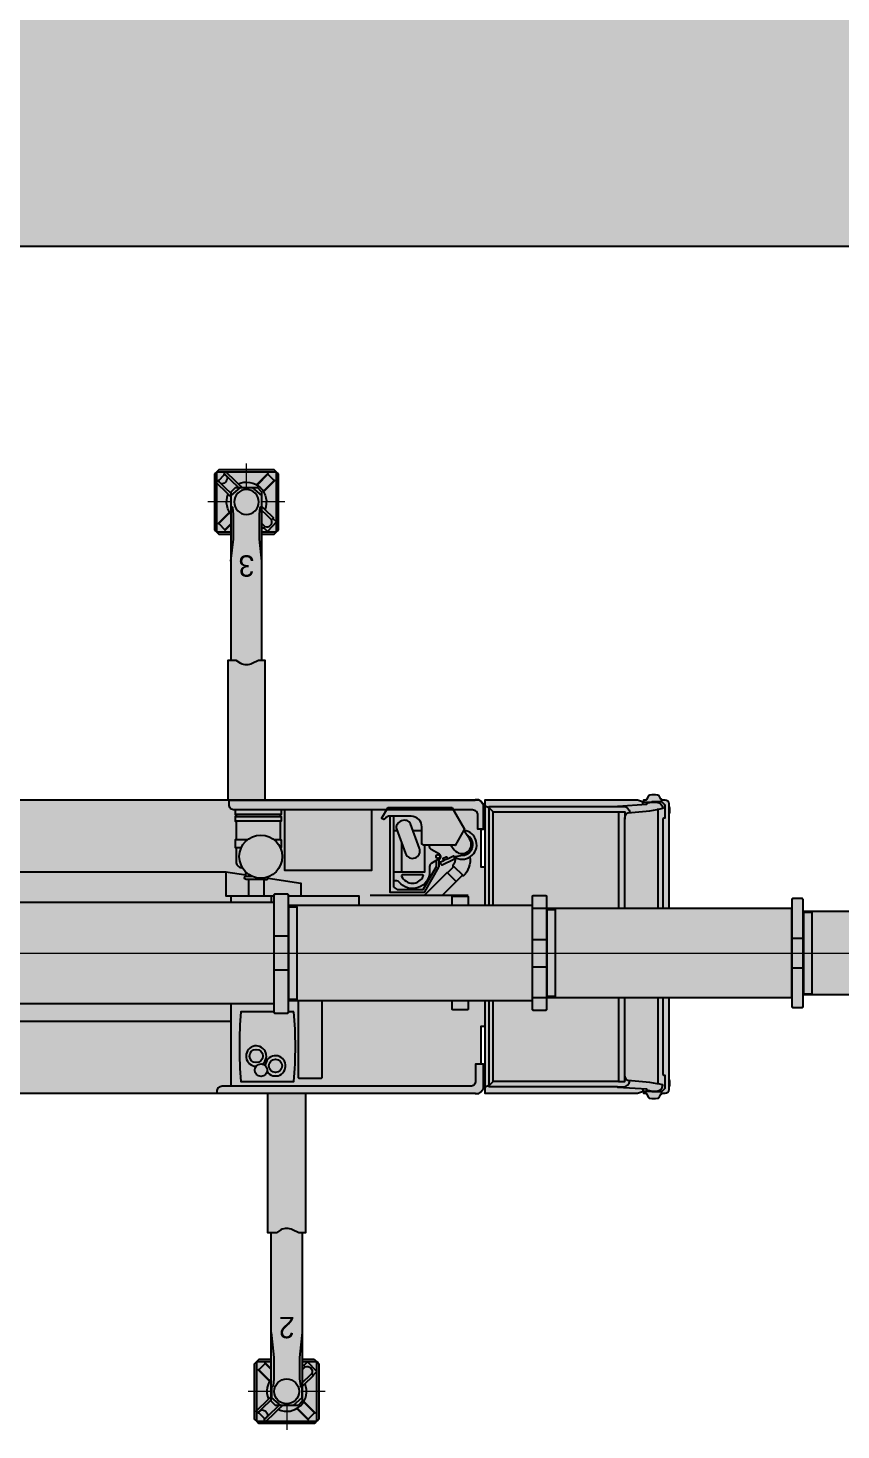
# Model space of a CAD drawing. Header units: millimetres. Extents: x -20671 to 76988, y -14746 to 75470.
# Drawn here: x 3399 to 11001, y -14746 to -1642 of the extents above; entities that cross this region are included whole.
import ezdxf

# ---------------------------------------------------------------- set-up
doc = ezdxf.new("R2010")
doc.units = ezdxf.units.MM
doc.set_wipeout_variables(frame=1)
doc.layers.add('Техника LTM 1160-5.2', color=250, linetype='Continuous')
doc.layers.add('Техника LTM 1160-5.2 Штрих', color=7, linetype='Continuous', true_color=0xffe79e)
doc.styles.get("Standard").update_dxf_attribs({"font": ''})
doc.styles.get('Standard').set_extended_font_data('Mipgost')

# ---------------------------------------------------------------- blocks, each defined once
blk = doc.blocks.new('LTM 1160-5.2--20230312.205046')
at = {"color": 0, "linetype": 'ByBlock', "lineweight": -2, "ltscale": 30, "transparency": 16777216}
blk.add_wipeout([(-127, 380), (-127, -380), (-47, -380), (-47, 380)], dxfattribs=at)
blk.add_wipeout([(-36, -503), (-36, -509), (57, -509), (57, -503), (63, -503), (63, 503), (57, 503), (57, 509), (-36, 509), (-36, 503), (-42, 503), (-42, -503)], dxfattribs=at)
at = {"layer": 'Техника LTM 1160-5.2 Штрих', "ltscale": 30, "transparency": 16777216}
h = blk.add_hatch(color=256, dxfattribs=at)
h.dxf.hatch_style = 1
h.paths.add_polyline_path([(-42, -503), (-36, -503), (-36, -509), (57, -509), (57, -503), (63, -503), (63, 503), (57, 503), (57, 509), (-36, 509), (-36, 503), (-42, 503)])
h = blk.add_hatch(color=256, dxfattribs=at)
h.dxf.hatch_style = 1
h.set_gradient(color1=(173, 173, 173), tint=1, name='CYLINDER')
h.paths.add_polyline_path([(-47, 380), (-127, 380), (-127, -380), (-47, -380)])
at = {"color": 0, "linetype": 'ByBlock', "lineweight": -2, "ltscale": 30, "transparency": 16777216}
for points in [[(-42, -503), (-36, -503), (-36, -509), (57, -509), (57, -503), (63, -503), (63, 503), (57, 503), (57, 509), (-36, 509), (-36, 503), (-42, 503)], [(-47, 380), (-127, 380), (-127, -380), (-47, -380)]]:
    blk.add_lwpolyline(points, close=True, dxfattribs=at)
for points in [[(63, 139), (-42, 139)], [(63, -139), (-42, -139)]]:
    blk.add_lwpolyline(points, dxfattribs=at)
blk = doc.blocks.new('LTM 1160-5.2--20230312.204833')
at = {"color": 0, "linetype": 'ByBlock', "lineweight": -2, "ltscale": 30, "transparency": 16777216}
blk.add_wipeout([(-147, 402), (-147, -403), (-67, -403), (-67, 402)], dxfattribs=at)
at = {"layer": 'Техника LTM 1160-5.2 Штрих', "ltscale": 30, "transparency": 16777216}
h = blk.add_hatch(color=256, dxfattribs=at)
h.dxf.hatch_style = 1
h.paths.add_polyline_path([(-63, -430), (-63, -430), (-63, 430), (-63, 430), (-63, 531), (-57, 531), (-57, 537), (62, 537), (62, 531), (68, 531), (68, 0), (68, -534), (62, -534), (62, -540), (-57, -540), (-57, -534), (-63, -534)], flags=17)
h.paths.add_polyline_path([(-63, -430), (-63, 430), (-63, 430), (-63, 531), (-57, 531), (-57, 537), (62, 537), (62, 531), (68, 531), (68, 0), (68, -534), (62, -534), (62, -540), (-57, -540), (-57, -534), (-63, -534), (-63, -430)])
h = blk.add_hatch(color=256, dxfattribs=at)
h.dxf.hatch_style = 1
h.paths.add_polyline_path([(-63, -430), (-63, -430), (-63, 430), (-63, 430), (-63, 531), (-57, 531), (-57, 537), (62, 537), (62, 531), (68, 531), (68, 0), (68, -534), (62, -534), (62, -540), (-57, -540), (-57, -534), (-63, -534)])
h = blk.add_hatch(color=256, dxfattribs=at)
h.dxf.hatch_style = 1
h.set_gradient(color1=(173, 173, 173), tint=1, name='CYLINDER')
h.paths.add_polyline_path([(-67, 402), (-147, 402), (-147, -403), (-67, -403)])
at = {"color": 0, "linetype": 'ByBlock', "lineweight": -2, "ltscale": 30, "transparency": 16777216}
for points in [[(-63, -430), (-63, -430), (-63, 430), (-63, 430), (-63, 531), (-57, 531), (-57, 537), (62, 537), (62, 531), (68, 531), (68, 0), (68, -534), (62, -534), (62, -540), (-57, -540), (-57, -534), (-63, -534), (-63, -430)], [(68, 128), (-63, 128)], [(68, -128), (-63, -128)]]:
    blk.add_lwpolyline(points, dxfattribs=at)
blk.add_lwpolyline([(-67, 402), (-147, 402), (-147, -403), (-67, -403)], close=True, dxfattribs=at)
blk = doc.blocks.new('LTM 1160-5.2--20230312.202802')
at = {"color": 0, "linetype": 'ByBlock', "lineweight": -2, "ltscale": 30, "transparency": 16777216}
blk.add_wipeout([(-135, 430), (-135, -430), (-55, -430), (-55, 430)], dxfattribs=at)
blk.add_wipeout([(80, -547), (74, -547), (74, -553), (-44, -553), (-44, -547), (-50, -547), (-50, -481), (-50, -481), (-50, 0), (-50, 481), (-50, 481), (-50, 559), (-44, 559), (-44, 565), (74, 565), (74, 559), (80, 559), (80, 0)], dxfattribs=at)
at = {"layer": 'Техника LTM 1160-5.2 Штрих', "ltscale": 30, "transparency": 16777216}
h = blk.add_hatch(color=256, dxfattribs=at)
h.dxf.hatch_style = 1
h.paths.add_polyline_path([(80, 0), (80, -547), (74, -547), (74, -553), (-44, -553), (-44, -547), (-50, -547), (-50, -481), (-50, 0), (-50, 481), (-50, 559), (-44, 559), (-44, 565), (74, 565), (74, 559), (80, 559)])
h = blk.add_hatch(color=256, dxfattribs=at)
h.dxf.hatch_style = 1
h.set_gradient(color1=(173, 173, 173), tint=1, name='CYLINDER')
h.paths.add_polyline_path([(-55, 430), (-135, 430), (-135, 0), (-55, 0)])
h = blk.add_hatch(color=256, dxfattribs=at)
h.dxf.hatch_style = 1
h.set_gradient(color1=(173, 173, 173), tint=1, name='CYLINDER')
h.paths.add_polyline_path([(-55, 0), (-135, 0), (-135, -430), (-55, -430)])
at = {"color": 0, "linetype": 'ByBlock', "lineweight": -2, "ltscale": 30, "transparency": 16777216}
for points in [[(80, 0), (80, -547), (74, -547), (74, -553), (-44, -553), (-44, -547), (-50, -547), (-50, -481), (-50, -481), (-50, 0), (-50, 481), (-50, 481), (-50, 559), (-44, 559), (-44, 565), (74, 565), (74, 559), (80, 559)], [(-55, 430), (-135, 430), (-135, -430), (-55, -430)]]:
    blk.add_lwpolyline(points, close=True, dxfattribs=at)
for points in [[(-44, 159), (80, 159)], [(-44, -159), (80, -159)]]:
    blk.add_lwpolyline(points, dxfattribs=at)
blk = doc.blocks.new('LTM 1160-5.2-20230914.120726')
at = {"color": 0, "linetype": 'ByBlock', "lineweight": -2, "ltscale": 30, "transparency": 16777216}
blk.add_wipeout([(4181, 545), (4181, 595), (3964, 595), (3964, 783), (3994, 783), (3994, 769), (4000, 769), (4000, 826), (4133, 826), (4133, 826), (4139, 827), (4143, 831), (4146, 835), (4148, 841), (4148, 841), (4148, 1329), (4133, 1344), (4039, 1348), (4040, 1359), (4039, 1360), (4036, 1360), (4036, 1360), (4041, 1470), (4043, 1470), (4044, 1472), (4045, 1476), (4051, 1476), (4056, 1499), (4053, 1522), (4047, 1523), (4047, 1528), (4045, 1529), (4011, 1531), (4010, 1529), (4010, 1525), (4003, 1525), (3999, 1502), (4001, 1478), (4008, 1478), (4008, 1472), (4009, 1471), (4011, 1471), (4006, 1362), (4006, 1361), (4003, 1361), (4002, 1360), (4001, 1350), (3996, 1350), (3996, 1349), (3996, 1322), (3996, 1322), (3993, 1319), (3990, 1314), (3989, 1310), (3989, 1305), (3989, 1282), (3957, 1282), (3957, 1306), (3960, 1306), (3960, 1306), (3962, 1306), (3964, 1307), (3965, 1309), (3965, 1311), (3965, 1311), (3965, 1357), (3965, 1357), (3965, 1358), (3965, 1360), (3963, 1361), (3962, 1361), (3562, 1361), (3562, 1361), (3561, 1361), (3559, 1360), (3558, 1359), (3558, 1357), (3558, 1357), (3558, 1313), (3558, 1313), (3559, 1310), (3560, 1308), (3562, 1306), (3565, 1306), (3565, 1007), (3222, 1007), (3222, 1052), (3142, 1052), (3142, 1312), (3142, 1312), (3143, 1313), (3144, 1313), (3144, 1314), (3144, 1315), (3144, 1315), (3144, 1349), (3144, 1349), (3142, 1358), (3137, 1366), (3129, 1371), (3120, 1373), (3086, 1373), (3084, 1370), (-7580, 1370), (-7580, 1370), (-7580, 1371), (-7580, 1372), (-7581, 1373), (-7582, 1373), (-7582, 1373), (-7616, 1373), (-7638, 1358), (-7638, 1357), (-7638, 1357), (-7641, 1354), (-7644, 1351), (-7646, 1347), (-7646, 1343), (-7646, 1343), (-7652, 1338), (-7656, 1332), (-7658, 1326), (-7658, 1318), (-7658, 1318), (-7658, 1098), (-7636, 1098), (-7636, 742), (-7671, 742), (-7671, 1370), (-9097, 1370), (-9153, 1350), (-9153, 1367), (-9153, 1367), (-9153, 1368), (-9154, 1369), (-9155, 1370), (-9156, 1370), (-9179, 1370), (-9179, 1375), (-9181, 1375), (-9201, 1409), (-9201, 1409), (-9204, 1412), (-9207, 1415), (-9211, 1416), (-9215, 1417), (-9215, 1417), (-9215, 1417), (-9233, 1418), (-9251, 1418), (-9268, 1418), (-9286, 1417), (-9286, 1417), (-9290, 1416), (-9294, 1414), (-9297, 1412), (-9300, 1409), (-9300, 1409), (-9318, 1380), (-9320, 1380), (-9320, 1380), (-9321, 1380), (-9322, 1379), (-9322, 1379), (-9322, 1378), (-9322, 1378), (-9323, 1370), (-9356, 1370), (-9356, 1370), (-9369, 1368), (-9380, 1362), (-9389, 1353), (-9394, 1341), (-9395, 1334), (-9395, 1313), (-9395, 1313), (-9399, 1295), (-9401, 1276), (-9399, 1257), (-9395, 1239), (-9395, 1239), (-9395, -1239), (-9395, -1239), (-9399, -1257), (-9401, -1276), (-9399, -1295), (-9395, -1313), (-9395, -1313), (-9395, -1334), (-9395, -1334), (-9392, -1347), (-9385, -1357), (-9375, -1365), (-9363, -1369), (-9356, -1370), (-9323, -1370), (-9322, -1378), (-9322, -1378), (-9322, -1379), (-9322, -1379), (-9321, -1380), (-9320, -1380), (-9320, -1380), (-9318, -1380), (-9300, -1409), (-9300, -1409), (-9297, -1412), (-9294, -1414), (-9290, -1416), (-9286, -1417), (-9286, -1417), (-9286, -1417), (-9268, -1418), (-9251, -1418), (-9233, -1418), (-9215, -1417), (-9215, -1417), (-9211, -1416), (-9207, -1415), (-9204, -1412), (-9201, -1409), (-9201, -1409), (-9181, -1375), (-9179, -1375), (-9179, -1370), (-9156, -1370), (-9156, -1370), (-9155, -1370), (-9154, -1369), (-9153, -1368), (-9153, -1367), (-9153, -1367), (-9153, -1350), (-9097, -1370), (-7671, -1370), (-7671, -742), (-7636, -742), (-7636, -1098), (-7658, -1098), (-7658, -1318), (-7658, -1318), (-7658, -1326), (-7656, -1332), (-7652, -1338), (-7646, -1343), (-7646, -1343), (-7646, -1343), (-7646, -1347), (-7644, -1351), (-7641, -1354), (-7638, -1357), (-7638, -1357), (-7638, -1358), (-7616, -1373), (-7582, -1373), (-7582, -1373), (-7581, -1373), (-7580, -1372), (-7580, -1371), (-7580, -1370), (-7580, -1370), (3084, -1370), (3086, -1373), (3120, -1373), (3120, -1373), (3129, -1371), (3137, -1366), (3142, -1358), (3144, -1349), (3144, -1315), (3144, -1315), (3144, -1314), (3144, -1313), (3143, -1313), (3142, -1312), (3142, -1312), (3142, -1282), (3169, -1282), (3169, -1306), (3166, -1306), (3166, -1306), (3164, -1306), (3162, -1307), (3161, -1309), (3161, -1311), (3161, -1311), (3161, -1357), (3161, -1357), (3161, -1358), (3161, -1360), (3163, -1361), (3164, -1361), (3564, -1361), (3564, -1361), (3565, -1361), (3567, -1360), (3568, -1359), (3568, -1357), (3568, -1357), (3568, -1313), (3568, -1313), (3567, -1310), (3566, -1308), (3564, -1306), (3561, -1306), (3561, -1007), (3903, -1007), (3903, -1052), (3974, -1052), (3974, -1095), (3974, -1095), (3979, -1095), (3984, -1097), (3987, -1102), (3989, -1107), (3989, -1107), (3989, -1305), (3989, -1305), (3989, -1310), (3990, -1314), (3993, -1319), (3996, -1322), (3996, -1349), (3996, -1350), (4001, -1350), (4002, -1360), (4003, -1361), (4006, -1361), (4006, -1362), (4011, -1471), (4009, -1471), (4008, -1472), (4008, -1478), (4001, -1478), (3999, -1502), (4003, -1525), (4010, -1525), (4010, -1529), (4011, -1531), (4045, -1529), (4047, -1528), (4047, -1523), (4053, -1522), (4056, -1499), (4051, -1476), (4045, -1476), (4044, -1472), (4043, -1470), (4041, -1470), (4036, -1360), (4036, -1360), (4039, -1360), (4040, -1359), (4039, -1348), (4133, -1344), (4148, -1329), (4148, -841), (4148, -841), (4146, -835), (4143, -831), (4139, -827), (4133, -826), (4133, -826), (4000, -826), (4000, -769), (3994, -769), (3994, -783), (3964, -783), (3964, -595), (4181, -595), (4181, -545), (3964, -545), (3964, 545)], dxfattribs=at)
at = {"layer": 'Техника LTM 1160-5.2 Штрих', "ltscale": 30, "true_color": 0xadadad, "transparency": 16777216}
h = blk.add_hatch(color=253, dxfattribs=at)
h.dxf.hatch_style = 1
edge = h.paths.add_edge_path()
edge.add_line((3964, 545), (4181, 545))
edge.add_line((4181, 545), (4182, 595))
edge.add_line((4182, 595), (3964, 595))
edge.add_line((3964, 595), (3964, 783))
edge.add_line((3964, 783), (3994, 783))
edge.add_line((3994, 783), (3994, 769))
edge.add_line((3994, 769), (4000, 769))
edge.add_line((4000, 769), (4000, 826))
edge.add_line((4000, 826), (4133, 826))
edge.add_arc((4132, 841), 15, 272.529, 359.971)
edge.add_line((4148, 841), (4148, 1329))
edge.add_line((4148, 1329), (4133, 1344))
edge.add_line((4133, 1344), (4039, 1348))
edge.add_line((4039, 1348), (4040, 1359))
edge.add_line((4040, 1359), (4039, 1360))
edge.add_line((4039, 1360), (4036, 1360))
edge.add_line((4036, 1360), (4036, 1360))
edge.add_line((4036, 1360), (4041, 1470))
edge.add_line((4041, 1470), (4043, 1470))
edge.add_line((4043, 1470), (4044, 1472))
edge.add_line((4044, 1472), (4045, 1476))
edge.add_line((4045, 1476), (4051, 1476))
edge.add_line((4051, 1476), (4056, 1499))
edge.add_line((4056, 1499), (4053, 1522))
edge.add_line((4053, 1522), (4047, 1523))
edge.add_line((4047, 1523), (4047, 1528))
edge.add_line((4047, 1528), (4045, 1529))
edge.add_line((4045, 1529), (4011, 1531))
edge.add_line((4011, 1531), (4010, 1529))
edge.add_line((4010, 1529), (4010, 1525))
edge.add_line((4010, 1525), (4003, 1525))
edge.add_line((4003, 1525), (3999, 1502))
edge.add_line((3999, 1502), (4001, 1478))
edge.add_line((4001, 1478), (4008, 1478))
edge.add_line((4008, 1478), (4008, 1472))
edge.add_line((4008, 1472), (4009, 1471))
edge.add_line((4009, 1471), (4011, 1471))
edge.add_line((4011, 1471), (4006, 1362))
edge.add_line((4006, 1362), (4006, 1361))
edge.add_line((4006, 1361), (4003, 1361))
edge.add_line((4003, 1361), (4002, 1360))
edge.add_line((4002, 1360), (4001, 1350))
edge.add_line((4001, 1350), (3996, 1350))
edge.add_line((3996, 1350), (3996, 1349))
edge.add_line((3996, 1349), (3996, 1322))
edge.add_arc((4013, 1305), 24.3, 135.3522, 180.3471)
edge.add_line((3989, 1305), (3989, 1282))
edge.add_line((3989, 1282), (3957, 1282))
edge.add_line((3957, 1282), (3957, 1306))
edge.add_line((3957, 1306), (3960, 1306))
edge.add_arc((3960, 1311), 5.11, 268.9529, 358.3259)
edge.add_line((3965, 1311), (3965, 1357))
edge.add_arc((3962, 1357), 3.67, 353.0907, 448.191)
edge.add_line((3962, 1361), (3562, 1361))
edge.add_arc((3562, 1357), 4.02, 88.5055, 174.0639)
edge.add_line((3558, 1357), (3558, 1313))
edge.add_arc((3565, 1313), 6.84, 180.1886, 273.0015)
edge.add_line((3565, 1306), (3565, 1007))
edge.add_line((3565, 1007), (3222, 1007))
edge.add_line((3222, 1007), (3222, 1052))
edge.add_line((3222, 1052), (3142, 1052))
edge.add_line((3142, 1052), (3142, 1312))
edge.add_arc((3142, 1315), 2.45, 280.5251, 361.7016)
edge.add_line((3144, 1315), (3144, 1349))
edge.add_arc((3120, 1349), 24, 0, 90)
edge.add_line((3120, 1373), (3086, 1373))
edge.add_line((3086, 1373), (3084, 1370))
edge.add_line((3084, 1370), (-7580, 1370))
edge.add_arc((-7582, 1370), 2.83, 356.8644, 446.1223)
edge.add_line((-7582, 1373), (-7616, 1373))
edge.add_line((-7616, 1373), (-7638, 1358))
edge.add_line((-7638, 1358), (-7638, 1357))
edge.add_arc((-7628, 1341), 18.9, 123.6445, 176.108)
edge.add_arc((-7635, 1322), 23.9, 119.7543, 188.5123)
edge.add_line((-7658, 1318), (-7658, 1098))
edge.add_line((-7658, 1098), (-7636, 1098))
edge.add_line((-7636, 1098), (-7636, 742))
edge.add_line((-7636, 742), (-7671, 742))
edge.add_line((-7671, 742), (-7671, 1370))
edge.add_line((-7671, 1370), (-9097, 1370))
edge.add_line((-9097, 1370), (-9153, 1350))
edge.add_line((-9153, 1350), (-9153, 1367))
edge.add_arc((-9156, 1367), 3.08, 0.6115, 99.9798)
edge.add_line((-9156, 1370), (-9179, 1370))
edge.add_line((-9179, 1370), (-9179, 1375))
edge.add_line((-9179, 1375), (-9181, 1375))
edge.add_line((-9181, 1375), (-9201, 1409))
edge.add_arc((-9216, 1399), 17.7, 32.2946, 85.8208)
edge.add_arc((-9251, 942), 476, 85.6763, 94.3237)
edge.add_arc((-9285, 1399), 18.6, 95.6213, 146.3199)
edge.add_line((-9300, 1409), (-9318, 1380))
edge.add_line((-9318, 1380), (-9320, 1380))
edge.add_arc((-9320, 1378), 1.82, 90.7352, 177.2648)
edge.add_line((-9322, 1378), (-9323, 1370))
edge.add_line((-9323, 1370), (-9356, 1370))
edge.add_arc((-9356, 1331), 39, 90.1169, 174.9874)
edge.add_line((-9395, 1334), (-9395, 1313))
edge.add_arc((-9276, 1276), 125, 162.7806, 197.2194)
edge.add_line((-9395, 1239), (-9395, -1239))
edge.add_arc((-9276, -1276), 125, 162.7806, 197.2194)
edge.add_line((-9395, -1313), (-9395, -1334))
edge.add_arc((-9356, -1331), 39, 185.0126, 269.8831)
edge.add_line((-9356, -1370), (-9323, -1370))
edge.add_line((-9323, -1370), (-9322, -1378))
edge.add_arc((-9320, -1378), 1.82, 182.7352, 269.2648)
edge.add_line((-9320, -1380), (-9318, -1380))
edge.add_line((-9318, -1380), (-9300, -1409))
edge.add_arc((-9285, -1399), 18.6, 213.6801, 264.3787)
edge.add_arc((-9251, -942), 476, 265.6763, 274.3237)
edge.add_arc((-9216, -1399), 17.7, 274.1792, 327.7054)
edge.add_line((-9201, -1409), (-9181, -1375))
edge.add_line((-9181, -1375), (-9179, -1375))
edge.add_line((-9179, -1375), (-9179, -1370))
edge.add_line((-9179, -1370), (-9156, -1370))
edge.add_arc((-9156, -1367), 3.08, 260.0202, 359.3885)
edge.add_line((-9153, -1367), (-9153, -1350))
edge.add_line((-9153, -1350), (-9097, -1370))
edge.add_line((-9097, -1370), (-7671, -1370))
edge.add_line((-7671, -1370), (-7671, -742))
edge.add_line((-7671, -742), (-7636, -742))
edge.add_line((-7636, -742), (-7636, -1098))
edge.add_line((-7636, -1098), (-7658, -1098))
edge.add_line((-7658, -1098), (-7658, -1318))
edge.add_arc((-7635, -1322), 23.9, 171.4877, 240.2457)
edge.add_arc((-7628, -1341), 18.9, 183.892, 236.3555)
edge.add_line((-7638, -1357), (-7638, -1358))
edge.add_line((-7638, -1358), (-7616, -1373))
edge.add_line((-7616, -1373), (-7582, -1373))
edge.add_arc((-7582, -1370), 2.83, 273.8777, 363.1356)
edge.add_line((-7580, -1370), (3084, -1370))
edge.add_line((3084, -1370), (3086, -1373))
edge.add_line((3086, -1373), (3120, -1373))
edge.add_arc((3120, -1349), 24, 270, 360)
edge.add_line((3144, -1349), (3144, -1315))
edge.add_arc((3142, -1315), 2.45, 358.2984, 439.4749)
edge.add_line((3142, -1312), (3142, -1282))
edge.add_line((3142, -1282), (3169, -1282))
edge.add_line((3169, -1282), (3169, -1306))
edge.add_line((3169, -1306), (3166, -1306))
edge.add_arc((3166, -1311), 5.11, 88.9529, 178.3259)
edge.add_line((3161, -1311), (3161, -1357))
edge.add_arc((3164, -1357), 3.67, 173.0907, 268.191)
edge.add_line((3164, -1361), (3564, -1361))
edge.add_arc((3564, -1357), 4.02, 268.5055, 354.0639)
edge.add_line((3568, -1357), (3568, -1313))
edge.add_arc((3561, -1313), 6.84, 0.1886, 93.0015)
edge.add_line((3561, -1306), (3561, -1007))
edge.add_line((3561, -1007), (3904, -1007))
edge.add_line((3904, -1007), (3903, -1052))
edge.add_line((3903, -1052), (3974, -1052))
edge.add_line((3974, -1052), (3974, -1095))
edge.add_arc((3976, -1107), 12.5, 0.8554, 101.8254, ccw=False)
edge.add_line((3989, -1107), (3989, -1305))
edge.add_arc((4013, -1305), 24.3, 179.6529, 224.6478)
edge.add_line((3996, -1322), (3996, -1349))
edge.add_line((3996, -1349), (3996, -1350))
edge.add_line((3996, -1350), (4001, -1350))
edge.add_line((4001, -1350), (4002, -1360))
edge.add_line((4002, -1360), (4003, -1361))
edge.add_line((4003, -1361), (4006, -1361))
edge.add_line((4006, -1361), (4006, -1362))
edge.add_line((4006, -1362), (4011, -1471))
edge.add_line((4011, -1471), (4009, -1471))
edge.add_line((4009, -1471), (4008, -1472))
edge.add_line((4008, -1472), (4008, -1478))
edge.add_line((4008, -1478), (4001, -1478))
edge.add_line((4001, -1478), (3999, -1502))
edge.add_line((3999, -1502), (4003, -1525))
edge.add_line((4003, -1525), (4010, -1525))
edge.add_line((4010, -1525), (4010, -1529))
edge.add_line((4010, -1529), (4011, -1531))
edge.add_line((4011, -1531), (4045, -1529))
edge.add_line((4045, -1529), (4047, -1528))
edge.add_line((4047, -1528), (4047, -1523))
edge.add_line((4047, -1523), (4053, -1522))
edge.add_line((4053, -1522), (4056, -1499))
edge.add_line((4056, -1499), (4051, -1476))
edge.add_line((4051, -1476), (4045, -1476))
edge.add_line((4045, -1476), (4044, -1472))
edge.add_line((4044, -1472), (4043, -1470))
edge.add_line((4043, -1470), (4041, -1470))
edge.add_line((4041, -1470), (4036, -1360))
edge.add_line((4036, -1360), (4036, -1360))
edge.add_line((4036, -1360), (4039, -1360))
edge.add_line((4039, -1360), (4040, -1359))
edge.add_line((4040, -1359), (4039, -1348))
edge.add_line((4039, -1348), (4133, -1344))
edge.add_line((4133, -1344), (4148, -1329))
edge.add_line((4148, -1329), (4148, -841))
edge.add_arc((4132, -841), 15, 0.029, 87.471)
edge.add_line((4133, -826), (4000, -826))
edge.add_line((4000, -826), (4000, -769))
edge.add_line((4000, -769), (3994, -769))
edge.add_line((3994, -769), (3994, -783))
edge.add_line((3994, -783), (3964, -783))
edge.add_line((3964, -783), (3964, -595))
edge.add_line((3964, -595), (4182, -595))
edge.add_line((4182, -595), (4181, -545))
edge.add_line((4181, -545), (3964, -545))
edge.add_line((3964, -545), (3964, 545))
edge = h.paths.add_edge_path(flags=17)
edge.add_line((-7636, 1098), (-7585, 1098))
edge.add_line((-7585, 1098), (-7585, 1255))
edge.add_arc((-7535, 1255), 50, 90, 180, ccw=False)
edge.add_line((-7535, 1305), (-5214, 1305))
edge.add_arc((-5214, 1355), 50, 270, 360)
edge.add_line((-5164, 1355), (-5164, 1370))
edge.add_line((-5164, 1370), (-7580, 1370))
edge.add_arc((-7582, 1370), 2.83, 356.8644, 446.1223)
edge.add_line((-7582, 1373), (-7616, 1373))
edge.add_line((-7616, 1373), (-7638, 1358))
edge.add_line((-7638, 1358), (-7638, 1357))
edge.add_arc((-7628, 1341), 18.9, 123.6445, 176.108)
edge.add_arc((-7635, 1322), 23.9, 119.7543, 188.5123)
edge.add_line((-7658, 1318), (-7658, 1098))
edge.add_line((-7658, 1098), (-7636, 1098))
edge = h.paths.add_edge_path(flags=17)
edge.add_line((-5279, -1370), (-7580, -1370))
edge.add_arc((-7582, -1370), 2.83, -86.1223, 3.1356, ccw=False)
edge.add_line((-7582, -1373), (-7616, -1373))
edge.add_line((-7616, -1373), (-7638, -1358))
edge.add_line((-7638, -1358), (-7638, -1357))
edge.add_arc((-7628, -1341), 18.9, 183.892, 236.3555, ccw=False)
edge.add_arc((-7635, -1322), 23.9, 171.4877, 240.2457, ccw=False)
edge.add_line((-7658, -1318), (-7658, -1098))
edge.add_line((-7658, -1098), (-7636, -1098))
edge.add_line((-7636, -1098), (-7606, -1098))
edge.add_line((-7606, -1098), (-7606, -1228))
edge.add_arc((-7556, -1228), 50, 180, 270)
edge.add_line((-7556, -1278), (-5329, -1278))
edge.add_arc((-5329, -1328), 50, 0, 90, ccw=False)
edge.add_line((-5279, -1328), (-5279, -1370))
edge = h.paths.add_edge_path(flags=17)
edge.add_line((-7671, 1370), (-9097, 1370))
edge.add_line((-9097, 1370), (-9153, 1350))
edge.add_line((-9153, 1350), (-9153, 1367))
edge.add_arc((-9156, 1367), 3.08, 0.6115, 99.9798)
edge.add_line((-9156, 1370), (-9179, 1370))
edge.add_line((-9179, 1370), (-9179, 1375))
edge.add_line((-9179, 1375), (-9181, 1375))
edge.add_line((-9181, 1375), (-9201, 1409))
edge.add_arc((-9216, 1399), 17.7, 32.2946, 85.8208)
edge.add_arc((-9251, 942), 476, 85.6763, 94.3237)
edge.add_arc((-9285, 1399), 18.6, 95.6213, 146.3199)
edge.add_line((-9300, 1409), (-9318, 1380))
edge.add_line((-9318, 1380), (-9320, 1380))
edge.add_arc((-9320, 1378), 1.82, 90.7352, 177.2648)
edge.add_line((-9322, 1378), (-9323, 1370))
edge.add_line((-9323, 1370), (-9356, 1370))
edge.add_arc((-9356, 1331), 39, 90.1169, 174.9874)
edge.add_line((-9395, 1334), (-9395, 1313))
edge.add_arc((-9276, 1276), 125, 162.7806, 197.2194)
edge.add_line((-9395, 1239), (-9395, -1239))
edge.add_arc((-9276, -1276), 125, 162.7806, 197.2194)
edge.add_line((-9395, -1313), (-9395, -1334))
edge.add_arc((-9356, -1331), 39, 185.0126, 269.8831)
edge.add_line((-9356, -1370), (-9323, -1370))
edge.add_line((-9323, -1370), (-9322, -1378))
edge.add_arc((-9320, -1378), 1.82, 182.7352, 269.2648)
edge.add_line((-9320, -1380), (-9318, -1380))
edge.add_line((-9318, -1380), (-9300, -1409))
edge.add_arc((-9285, -1399), 18.6, 213.6801, 264.3787)
edge.add_arc((-9251, -942), 476, 265.6763, 274.3237)
edge.add_arc((-9216, -1399), 17.7, 274.1792, 327.7054)
edge.add_line((-9201, -1409), (-9181, -1375))
edge.add_line((-9181, -1375), (-9179, -1375))
edge.add_line((-9179, -1375), (-9179, -1370))
edge.add_line((-9179, -1370), (-9156, -1370))
edge.add_arc((-9156, -1367), 3.08, 260.0202, 359.3885)
edge.add_line((-9153, -1367), (-9153, -1350))
edge.add_line((-9153, -1350), (-9097, -1370))
edge.add_line((-9097, -1370), (-7671, -1370))
edge.add_line((-7671, -1370), (-7671, 1370))
at = {"layer": 'Техника LTM 1160-5.2 Штрих', "ltscale": 30, "transparency": 16777216}
h = blk.add_hatch(color=256, dxfattribs=at)
h.dxf.hatch_style = 1
edge = h.paths.add_edge_path()
edge.add_line((-7636, 1098), (-7585, 1098))
edge.add_line((-7585, 1098), (-7585, 1255))
edge.add_arc((-7535, 1255), 50, 90, 180, ccw=False)
edge.add_line((-7535, 1305), (-5214, 1305))
edge.add_arc((-5214, 1355), 50, 270, 360)
edge.add_line((-5164, 1355), (-5164, 1370))
edge.add_line((-5164, 1370), (-7580, 1370))
edge.add_arc((-7582, 1370), 2.83, 356.8644, 446.1223)
edge.add_line((-7582, 1373), (-7616, 1373))
edge.add_line((-7616, 1373), (-7638, 1358))
edge.add_line((-7638, 1358), (-7638, 1357))
edge.add_arc((-7628, 1341), 18.9, 123.6445, 176.108)
edge.add_arc((-7635, 1322), 23.9, 119.7543, 188.5123)
edge.add_line((-7658, 1318), (-7658, 1098))
edge.add_line((-7658, 1098), (-7636, 1098))
edge = h.paths.add_edge_path()
edge.add_line((-5279, -1370), (-7580, -1370))
edge.add_arc((-7582, -1370), 2.83, -86.1223, 3.1356, ccw=False)
edge.add_line((-7582, -1373), (-7616, -1373))
edge.add_line((-7616, -1373), (-7638, -1358))
edge.add_line((-7638, -1358), (-7638, -1357))
edge.add_arc((-7628, -1341), 18.9, 183.892, 236.3555, ccw=False)
edge.add_arc((-7635, -1322), 23.9, 171.4877, 240.2457, ccw=False)
edge.add_line((-7658, -1318), (-7658, -1098))
edge.add_line((-7658, -1098), (-7636, -1098))
edge.add_line((-7636, -1098), (-7606, -1098))
edge.add_line((-7606, -1098), (-7606, -1228))
edge.add_arc((-7556, -1228), 50, 180, 270)
edge.add_line((-7556, -1278), (-5329, -1278))
edge.add_arc((-5329, -1328), 50, 0, 90, ccw=False)
edge.add_line((-5279, -1328), (-5279, -1370))
edge = h.paths.add_edge_path()
edge.add_line((-7671, 1370), (-9097, 1370))
edge.add_line((-9097, 1370), (-9153, 1350))
edge.add_line((-9153, 1350), (-9153, 1367))
edge.add_arc((-9156, 1367), 3.08, 0.6115, 99.9798)
edge.add_line((-9156, 1370), (-9179, 1370))
edge.add_line((-9179, 1370), (-9179, 1375))
edge.add_line((-9179, 1375), (-9181, 1375))
edge.add_line((-9181, 1375), (-9201, 1409))
edge.add_arc((-9216, 1399), 17.7, 32.2946, 85.8208)
edge.add_arc((-9251, 942), 476, 85.6763, 94.3237)
edge.add_arc((-9285, 1399), 18.6, 95.6213, 146.3199)
edge.add_line((-9300, 1409), (-9318, 1380))
edge.add_line((-9318, 1380), (-9320, 1380))
edge.add_arc((-9320, 1378), 1.82, 90.7352, 177.2648)
edge.add_line((-9322, 1378), (-9323, 1370))
edge.add_line((-9323, 1370), (-9356, 1370))
edge.add_arc((-9356, 1331), 39, 90.1169, 174.9874)
edge.add_line((-9395, 1334), (-9395, 1313))
edge.add_arc((-9276, 1276), 125, 162.7806, 197.2194)
edge.add_line((-9395, 1239), (-9395, -1239))
edge.add_arc((-9276, -1276), 125, 162.7806, 197.2194)
edge.add_line((-9395, -1313), (-9395, -1334))
edge.add_arc((-9356, -1331), 39, 185.0126, 269.8831)
edge.add_line((-9356, -1370), (-9323, -1370))
edge.add_line((-9323, -1370), (-9322, -1378))
edge.add_arc((-9320, -1378), 1.82, 182.7352, 269.2648)
edge.add_line((-9320, -1380), (-9318, -1380))
edge.add_line((-9318, -1380), (-9300, -1409))
edge.add_arc((-9285, -1399), 18.6, 213.6801, 264.3787)
edge.add_arc((-9251, -942), 476, 265.6763, 274.3237)
edge.add_arc((-9216, -1399), 17.7, 274.1792, 327.7054)
edge.add_line((-9201, -1409), (-9181, -1375))
edge.add_line((-9181, -1375), (-9179, -1375))
edge.add_line((-9179, -1375), (-9179, -1370))
edge.add_line((-9179, -1370), (-9156, -1370))
edge.add_arc((-9156, -1367), 3.08, 260.0202, 359.3885)
edge.add_line((-9153, -1367), (-9153, -1350))
edge.add_line((-9153, -1350), (-9097, -1370))
edge.add_line((-9097, -1370), (-7671, -1370))
edge.add_line((-7671, -1370), (-7671, 1370))
edge = h.paths.add_edge_path(flags=16)
edge.add_arc((-9073, -1194), 92.5, -31.2411, 1.5312, ccw=False)
edge.add_arc((-9012, -1231), 21.4, 279.319, 327.1588, ccw=False)
edge.add_arc((-8865, -3891), 2644, 93.0931, 99.0762)
edge.add_arc((-9283, -1278), 2.73, 211.532, 284.3461, ccw=False)
edge.add_arc((-9242, -1264), 46, 185.7411, 200.002, ccw=False)
edge.add_arc((-8896, -1226), 394, 180.0051, 186.2296, ccw=False)
edge.add_line((-9290, -1226), (-9290, 1226))
edge.add_arc((-8896, 1226), 394, 173.7704, 179.9949, ccw=False)
edge.add_arc((-9242, 1264), 46, 159.998, 174.2589, ccw=False)
edge.add_arc((-9283, 1278), 2.73, 75.6539, 148.468, ccw=False)
edge.add_arc((-8865, 3891), 2644, 260.9238, 266.9069)
edge.add_arc((-9012, 1231), 21.4, 32.8412, 80.681, ccw=False)
edge.add_arc((-9073, 1194), 92.5, -1.5312, 31.2411, ccw=False)
edge.add_line((-8980, 1192), (-8980, -1192))
h = blk.add_hatch(color=256, dxfattribs=at)
h.dxf.hatch_style = 1
h.set_gradient(color1=(173, 173, 173), tint=1)
edge = h.paths.add_edge_path()
edge.add_arc((-9073, -1194), 92.5, -31.2411, 1.5312, ccw=False)
edge.add_arc((-9012, -1231), 21.4, 279.319, 327.1588, ccw=False)
edge.add_arc((-8865, -3891), 2644, 93.0931, 99.0762)
edge.add_arc((-9283, -1278), 2.73, 211.532, 284.3461, ccw=False)
edge.add_arc((-9242, -1264), 46, 185.7411, 200.002, ccw=False)
edge.add_arc((-8896, -1226), 394, 180.0051, 186.2296, ccw=False)
edge.add_line((-9290, -1226), (-9290, 1226))
edge.add_arc((-8896, 1226), 394, 173.7704, 179.9949, ccw=False)
edge.add_arc((-9242, 1264), 46, 159.998, 174.2589, ccw=False)
edge.add_arc((-9283, 1278), 2.73, 75.6539, 148.468, ccw=False)
edge.add_arc((-8865, 3891), 2644, 260.9238, 266.9069)
edge.add_arc((-9012, 1231), 21.4, 32.8412, 80.681, ccw=False)
edge.add_arc((-9073, 1194), 92.5, -1.5312, 31.2411, ccw=False)
edge.add_line((-8980, 1192), (-8980, -1192))
at = {"color": 0, "linetype": 'ByBlock', "lineweight": -2, "ltscale": 30, "transparency": 16777216}
for p, q in [((-5606, -629), (-5463, -629)), ((-5437, -660), (-5493, -660))]:
    blk.add_line(p, q, dxfattribs=at)
for points in [[(3084, 1370), (-7580, 1370, 0.410425), (-7582, 1373), (-7616, 1373), (-7638, 1358), (-7638, 1357, 0.232999), (-7646, 1343, 0.309351), (-7658, 1318), (-7658, 1098), (-7636, 1098), (-7636, 742), (-7671, 742), (-7671, 1370), (-9097, 1370), (-9153, 1350), (-9153, 1367, 0.462957), (-9156, 1370), (-9179, 1370), (-9179, 1375), (-9181, 1375), (-9201, 1409, 0.237893), (-9215, 1417, 0.03775), (-9286, 1417, 0.224895), (-9300, 1409), (-9318, 1380), (-9320, 1380, 0.396583), (-9322, 1378), (-9323, 1370), (-9356, 1370, 0.388228), (-9395, 1334), (-9395, 1313, 0.151409), (-9395, 1239), (-9395, -1239, 0.151409), (-9395, -1313), (-9395, -1334, 0.388228), (-9356, -1370), (-9323, -1370), (-9322, -1378, 0.396583), (-9320, -1380), (-9318, -1380), (-9300, -1409, 0.224895), (-9286, -1417, 0.03775), (-9215, -1417, 0.237893), (-9201, -1409), (-9181, -1375), (-9179, -1375), (-9179, -1370), (-9156, -1370, 0.462957), (-9153, -1367), (-9153, -1350), (-9097, -1370), (-7671, -1370), (-7671, -742), (-7636, -742), (-7636, -1098), (-7658, -1098), (-7658, -1318, 0.309351), (-7646, -1343, 0.232999), (-7638, -1357), (-7638, -1358), (-7616, -1373), (-7582, -1373, 0.410425), (-7580, -1370), (3084, -1370)], [(-9147, 1332), (-9147, 1345, 0.398967), (-9153, 1350), (-9277, 1350, 0.385845), (-9335, 1295, 0.318982), (-9332, 1291, 0.035974), (-9283, 1281)], [(-8912, 1311), (-8961, 1311, 0.39148), (-9026, 1253)], [(-7636, 1098), (-7585, 1098), (-7585, 1255, -0.414214), (-7535, 1305), (-5214, 1305, 0.414214), (-5164, 1355), (-5164, 1370)], [(-5886, 609), (-5389, 609, 0.040662), (-5389, 1259), (-5886, 1259, 0.040633), (-5886, 609)], [(-7532, -838, -0.22708), (-7471, -661), (-7455, -661), (-7452, -660), (-7402, -610), (-7404, -609), (-7272, -477)], [(-7393, -835), (-7393, -808, -0.192864), (-7373, -760), (-7372, -741), (-7321, -691), (-7320, -692), (-7105, -477)], [(-6783, -1219), (-6783, -510), (-7103, -510), (-7110, -513), (-7242, -742), (-7243, -745), (-7243, -818), (-7239, -818, 0.655543), (-7246, -865), (-7169, -909, -0.267949), (-7154, -935), (-7154, -952)], [(-5606, -475), (-5606, -629), (-5630, -629, 0.571356), (-5643, -652)], [(-5463, -475), (-5463, -629), (-5438, -629, -0.891577), (-5435, -660), (-5437, -660), (-5437, -697)], [(-7239, -818), (-7169, -777, 0.267949), (-7154, -751), (-7154, -703, -0.714967), (-6868, -605, 0.232036), (-6848, -615), (-6818, -615)], [(-7086, -673), (-6903, -673, 0.540575), (-6893, -659, 0.654654), (-7095, -659, 0.540575), (-7086, -673)], [(-7243, -786), (-7250, -789), (-7259, -771, 0.414214), (-7272, -766), (-7381, -817, 0.414214), (-7386, -830), (-7380, -841)], [(-5337, -1274), (-5337, -1235), (-5346, -1235), (-5346, -1218), (-5337, -1218), (-5337, -1173), (-5346, -1173), (-5346, -998), (-5337, -998), (-5337, -927), (-5346, -927), (-5346, -784, 0.377315), (-5397, -738), (-5404, -738)], [(-7380, -841), (-7463, -854, 0.77822), (-7503, -1042)], [(-7353, -950), (-7385, -906, 1), (-7527, -1009), (-7473, -1085)], [(-6706, -1199), (-6763, -1298), (-6766, -1300), (-7363, -1300), (-7366, -1298), (-7480, -1100), (-7479, -1096), (-7393, -947), (-7389, -949), (-7386, -950), (-7097, -950, -0.414214), (-7082, -965), (-7082, -1119, 0.414214), (-6982, -1219), (-6769, -1219), (-6743, -1204, -0.508381), (-6719, -1192), (-6706, -1199)], [(-7636, -1098), (-7606, -1098), (-7606, -1228, 0.414214), (-7556, -1278), (-5329, -1278, -0.414214), (-5279, -1328), (-5279, -1370)], [(-9147, -1332), (-9147, -1345, -0.398967), (-9153, -1350), (-9277, -1350, -0.385845), (-9335, -1295, -0.318982), (-9332, -1291, -0.035974), (-9283, -1281)], [(-8912, -1311), (-8961, -1311, -0.39148), (-9026, -1253)]]:
    blk.add_lwpolyline(points, format="xyb", dxfattribs=at)
for points in [[(-7671, 1370), (-9097, 1370), (-9153, 1350), (-9153, 1367, 0.462957), (-9156, 1370), (-9179, 1370), (-9179, 1375), (-9181, 1375), (-9201, 1409, 0.237893), (-9215, 1417, 0.03775), (-9286, 1417, 0.224895), (-9300, 1409), (-9318, 1380), (-9320, 1380, 0.396583), (-9322, 1378), (-9323, 1370), (-9356, 1370, 0.388228), (-9395, 1334), (-9395, 1313, 0.151409), (-9395, 1239), (-9395, -1239, 0.151409), (-9395, -1313), (-9395, -1334, 0.388228), (-9356, -1370), (-9323, -1370), (-9322, -1378, 0.396583), (-9320, -1380), (-9318, -1380), (-9300, -1409, 0.224895), (-9286, -1417, 0.03775), (-9215, -1417, 0.237893), (-9201, -1409), (-9181, -1375), (-9179, -1375), (-9179, -1370), (-9156, -1370, 0.462957), (-9153, -1367), (-9153, -1350), (-9097, -1370), (-7671, -1370)], [(-7636, 1098), (-7585, 1098), (-7585, 1255, -0.414214), (-7535, 1305), (-5214, 1305, 0.414214), (-5164, 1355), (-5164, 1370), (-7580, 1370, 0.410425), (-7582, 1373), (-7616, 1373), (-7638, 1358), (-7638, 1357, 0.232999), (-7646, 1343, 0.309351), (-7658, 1318), (-7658, 1098)], [(-8980, -1192, -0.143979), (-8994, -1242, -0.211826), (-9008, -1252, 0.026112), (-9283, -1281, -0.328851), (-9286, -1280, -0.062305), (-9288, -1269, -0.027166), (-9290, -1226), (-9290, 1226, -0.027166), (-9288, 1269, -0.062305), (-9286, 1280, -0.328851), (-9283, 1281, 0.026112), (-9008, 1252, -0.211826), (-8994, 1242, -0.143979), (-8980, 1192)], [(-6929, -871, 1), (-7060, -919), (-6976, -1149, 0.233825), (-6944, -1178, 0.331093), (-6850, -1143, 0.223036), (-6845, -1102)], [(-5279, -1370), (-7580, -1370, -0.410425), (-7582, -1373), (-7616, -1373), (-7638, -1358), (-7638, -1357, -0.232999), (-7646, -1343, -0.309351), (-7658, -1318), (-7658, -1098), (-7636, -1098), (-7606, -1098), (-7606, -1228, 0.414214), (-7556, -1278), (-5329, -1278, -0.414214), (-5279, -1328)]]:
    blk.add_lwpolyline(points, format="xyb", close=True, dxfattribs=at)
for points in [[(-9395, 1313), (-9395, 1239)], [(-9229, 1350), (-9232, 1353), (-9326, 1353), (-9357, 1323), (-9357, 1204), (-9346, 1204), (-9339, 1191), (-9338, 1179), (-9338, 1026), (-9338, -1026), (-9338, -1179), (-9339, -1191), (-9346, -1204), (-9357, -1204), (-9357, -1323), (-9326, -1353), (-9232, -1353), (-9229, -1350)], [(-9225, 1350), (-9187, 1341), (-9185, 1339), (-9185, 1333), (-8914, 1315), (-8912, 1313), (-8912, 1311), (-7712, 1311), (-7712, 1297), (-7710, 1297), (-7710, -1297), (-7712, -1297), (-7712, -1311), (-8912, -1311), (-8912, -1313), (-8914, -1315), (-9185, -1333), (-9185, -1339), (-9187, -1341), (-9225, -1350)], [(-7710, 1297), (-7671, 1313)], [(-8922, 1259), (-8980, 1259), (-8980, 1192)], [(-7710, 1297), (-7750, 1259)], [(-5928, 510), (-5935, 503), (-6140, 503), (-6147, 510), (-6147, 1226), (-6140, 1233), (-5935, 1233), (-5928, 1226), (-5928, 510)], [(-5295, 700), (-5295, 1305)], [(-7671, -742), (-7671, 742)], [(-833, -700), (-5250, -700), (-5250, -475), (-5295, -475), (-5295, 700), (-833, 700)], [(-7515, 587), (-7510, 590), (-7370, 590), (-7365, 587), (-7365, -468), (-7370, -471), (-7510, -471), (-7515, -468), (-7515, 587)], [(-7515, 477), (-7365, 477)], [(-5295, -475), (-6491, -475), (-6491, 490), (-5295, 490)], [(-5964, 486), (-6403, 486), (-6403, 431), (-5964, 431), (-5964, 486)], [(-5676, 490), (-5676, -475)], [(-7515, 352), (-7365, 352)], [(-7515, 123), (-7365, 123)], [(-7515, -123), (-7365, -123)], [(-5962, -368), (-6271, -368), (-6271, -67), (-5962, -67), (-5962, -368)], [(-7515, -352), (-7365, -352)], [(-7515, -477), (-6598, -477)], [(-5645, -641), (-5949, -595), (-5949, -475)], [(-7402, -610), (-7321, -691)], [(-6818, -1219), (-6818, -561), (-6824, -552), (-6851, -535), (-7093, -535), (-7094, -536), (-7218, -749), (-7218, -752), (-7218, -806)], [(-7373, -760), (-7471, -661)], [(-6818, -701), (-7109, -701), (-7109, -950)], [(-6894, -701), (-6894, -967)], [(-6611, -1278), (-6611, -712), (-5801, -712), (-5801, -1278)], [(-5250, -700), (-5437, -672)], [(-7250, -789), (-7288, -807), (-7280, -825), (-7281, -827), (-7310, -841), (-7313, -840), (-7321, -822), (-7377, -848), (-7380, -841)], [(-7321, -822), (-7288, -807)], [(-5767, -1274), (-5767, -1235), (-5758, -1235), (-5758, -1218), (-5767, -1218), (-5767, -1173), (-5758, -1173), (-5758, -998), (-5767, -998), (-5767, -927), (-5758, -927), (-5758, -926)], [(-5757, -927), (-5758, -927)], [(-5758, -998), (-5702, -998)], [(-5449, -998), (-5346, -998)], [(-5346, -927), (-5394, -927)], [(-7081, -1084), (-7000, -1084)], [(-6851, -1084), (-6818, -1084)], [(-5758, -1173), (-5346, -1173)], [(-9395, -1239), (-9395, -1313)], [(-8922, -1259), (-8980, -1259), (-8980, -1192)], [(-7710, -1297), (-7750, -1259)], [(-7710, -1297), (-7671, -1313)], [(-5346, -1218), (-5758, -1218)], [(-5758, -1235), (-5346, -1235)]]:
    blk.add_lwpolyline(points, dxfattribs=at)
blk.add_lwpolyline([(-7750, -1259), (-8922, -1259), (-8922, 1259), (-7750, 1259)], close=True, dxfattribs=at)
for centre, radius in [((-5578, 1154), 58.8), ((-5713, 1114), 62.1), ((-5533, 1022), 62.1), ((-5576, -842), 201), ((-7233, -843), 18.5)]:
    blk.add_circle(centre, radius, dxfattribs=at)
for centre, radius, start, end in [((-5713, 1114), 95, 34.5995, 358.347), ((-5533, 1022), 95, 127.9832, 89.4565), ((-7459, -953), 136, 55.563, 263.567)]:
    blk.add_arc(centre, radius, start, end, dxfattribs=at)
blk = doc.blocks.new('LTM 1160-5.2-20230312.114413')
at = {"layer": 'Техника LTM 1160-5.2 Штрих', "ltscale": 30, "true_color": 0xadadad, "transparency": 16777216}
h = blk.add_hatch(color=253, dxfattribs=at)
h.dxf.hatch_style = 1
edge = h.paths.add_edge_path()
edge.add_arc((0, 0), 396, 220.7117, 229.2883, ccw=False)
edge.add_line((-300, -258), (-300, 258))
edge.add_arc((0, 0), 396, 130.7117, 139.2883, ccw=False)
edge.add_line((-258, 300), (258, 300))
edge.add_arc((0, 0), 396, 40.7117, 49.2883, ccw=False)
edge.add_line((300, 258), (300, -258))
edge.add_arc((0, 0), 396, 310.7117, 319.2883, ccw=False)
edge.add_line((258, -300), (-258, -300))
at = {"color": 0, "linetype": 'ByBlock', "lineweight": -2, "ltscale": 30, "transparency": 16777216}
blk.add_lwpolyline([(-258, -300, -0.03744), (-300, -258), (-300, 258, -0.03744), (-258, 300), (258, 300, -0.03744), (300, 258), (300, -258, -0.03744), (258, -300)], format="xyb", close=True, dxfattribs=at)
for points in [[(-195, -275), (-161, -242), (-157, -246), (287, 185), (272, 201), (241, 172), (239, 174), (266, 201), (263, 204), (260, 201), (209, 254), (212, 257), (209, 260), (182, 234), (179, 236), (210, 265), (194, 282), (-251, -149), (-247, -153), (-281, -186)], [(-280, -280), (-280, 280), (280, 280), (280, -280)]]:
    blk.add_lwpolyline(points, close=True, dxfattribs=at)
for points in [[(-160, 95), (-266, 201), (-263, 204), (-260, 201), (-201, 260), (-204, 263), (-201, 266), (-95, 160)], [(-157, 99), (-260, 201)], [(-235, -166), (179, 236)], [(-201, 260), (-99, 157)], [(-173, -230), (241, 172)], [(157, -99), (260, -201)], [(160, -95), (266, -201), (263, -204), (260, -201), (201, -260), (204, -263), (201, -266)], [(201, -266), (95, -160)], [(201, -260), (99, -157)]]:
    blk.add_lwpolyline(points, dxfattribs=at)
at = {"color": 0, "linetype": 'ByBlock', "lineweight": 5, "ltscale": 30, "transparency": 16777216}
for points in [[(0, 0), (0, 360)], [(-360, 0), (0, 0)], [(0, 0), (360, 0)], [(0, -360), (0, 0)]]:
    blk.add_lwpolyline(points, dxfattribs=at)
at = {"color": 0, "linetype": 'ByBlock', "lineweight": -2, "ltscale": 30, "transparency": 16777216}
for points in [[(241, 172, -0.5), (179, 236)], [(-161, -242), (-173, -229, -0.682878), (-234, -166), (-247, -153)]]:
    blk.add_lwpolyline(points, format="xyb", dxfattribs=at)
for start, end in [(65.355, 202.8662), (245.355, 22.8663)]:
    blk.add_arc((0, 0), 186, start, end, dxfattribs=at)
blk = doc.blocks.new('LTM 1160-5.2-20230312.115')
at = {"color": 0, "linetype": 'ByBlock', "lineweight": -2, "ltscale": 30, "transparency": 16777216}
blk.add_wipeout([(106, 132), (145, 92), (145, -1955), (-145, -1955), (-145, 92), (-106, 132)], dxfattribs=at)
at = {"layer": 'Техника LTM 1160-5.2 Штрих', "ltscale": 30, "true_color": 0xadadad, "transparency": 16777216}
h = blk.add_hatch(color=253, dxfattribs=at)
h.dxf.hatch_style = 1
h.paths.add_polyline_path([(-106, 132), (106, 132), (145, 92), (145, -1955), (-145, -1955), (-145, 92)])
at = {"color": 0, "linetype": 'ByBlock', "lineweight": -2, "ltscale": 30, "transparency": 16777216}
blk.add_lwpolyline([(-106, 132), (106, 132), (145, 92), (145, -1955), (-145, -1955), (-145, 92)], close=True, dxfattribs=at)
for points in [[(-145, -552), (-123, -348), (-121, -313), (-121, -118), (-128, -52), (-142, -38), (-142, 60), (-59, 132)], [(145, -552), (123, -348), (121, -313), (121, -118), (128, -52), (142, -38), (142, 60), (59, 132)]]:
    blk.add_lwpolyline(points, dxfattribs=at)
blk.add_circle((0, 0), 116, dxfattribs=at)
blk = doc.blocks.new('LTM 1160-5.2-20230312.115205')
at = {"color": 0, "linetype": 'ByBlock', "lineweight": -2, "ltscale": 30, "transparency": 16777216}
blk.add_wipeout([(-54, -28), (-54, -28), (-33, -36), (-10, -40), (13, -39), (36, -35), (54, -28), (95, 0), (175, 0), (175, -1780), (-175, -1780), (-175, 0), (-113, 0)], dxfattribs=at)
at = {"layer": 'Техника LTM 1160-5.2 Штрих', "ltscale": 30, "true_color": 0xadadad, "transparency": 16777216}
h = blk.add_hatch(color=253, dxfattribs=at)
h.dxf.hatch_style = 1
edge = h.paths.add_edge_path()
edge.add_line((-113, 0), (-54, -28))
edge.add_arc((0, 87), 127, 244.629, 295.371)
edge.add_line((54, -28), (95, 0))
edge.add_line((95, 0), (175, 0))
edge.add_line((175, 0), (175, -1780))
edge.add_line((175, -1780), (-175, -1780))
edge.add_line((-175, -1780), (-175, 0))
edge.add_line((-175, 0), (-113, 0))
at = {"color": 0, "linetype": 'ByBlock', "lineweight": -2, "ltscale": 30, "transparency": 16777216}
blk.add_lwpolyline([(-113, 0), (-54, -28, 0.225093), (54, -28), (95, 0), (175, 0), (175, -1780), (-175, -1780), (-175, 0), (-113, 0)], format="xyb", dxfattribs=at)
blk = doc.blocks.new('LTM 1160-5.2- План')
at = {"color": 0, "linetype": 'ByBlock', "lineweight": -2, "ltscale": 30, "transparency": 16777216}
blk.add_blockref('LTM 1160-5.2-20230312.114413', (-5818, 4157), dxfattribs=at)
at = {"color": 0, "linetype": 'ByBlock', "lineweight": -2, "ltscale": 30, "transparency": 16777216, "xscale": -1, "rotation": 180}
blk.add_blockref('LTM 1160-5.2-20230312.114413', (-5442, -4157), dxfattribs=at)
at = {"color": 0, "linetype": 'ByBlock', "lineweight": -2, "ltscale": 30, "transparency": 16777216}
blk.add_blockref('LTM 1160-5.2-20230312.115', (-5818, 4157), dxfattribs=at)
at = {"color": 0, "linetype": 'ByBlock', "lineweight": -2, "ltscale": 30, "transparency": 16777216, "xscale": -1, "rotation": 180}
blk.add_blockref('LTM 1160-5.2-20230312.115', (-5442, -4157), dxfattribs=at)
at = {"color": 0, "linetype": 'ByBlock', "lineweight": -2, "ltscale": 30, "transparency": 16777216}
blk.add_blockref('LTM 1160-5.2-20230312.115205', (-5818, 2675), dxfattribs=at)
at = {"color": 0, "linetype": 'ByBlock', "lineweight": -2, "ltscale": 30, "transparency": 16777216, "xscale": -1, "rotation": 180}
blk.add_blockref('LTM 1160-5.2-20230312.115205', (-5442, -2675), dxfattribs=at)
at = {"layer": 'Defpoints', "color": 0, "linetype": 'ByBlock', "lineweight": -2, "ltscale": 30, "transparency": 16777216, "char_height": 200, "attachment_point": 5}
for s, insert in [('2', (-5818, 3560)), ('3', (-5442, -3560))]:
    blk.add_mtext_dynamic_manual_height_columns(s, width=368.57, gutter_width=1, heights=[0], dxfattribs=dict(at, insert=insert))
at = {"color": 0, "linetype": 'ByBlock', "lineweight": -2, "ltscale": 30, "transparency": 16777216}
blk.add_blockref('LTM 1160-5.2-20230914.120726', (0, 0), dxfattribs=at)
blk.add_wipeout([(-15655, 422), (-15655, -302), (1000, -302), (1000, 422)], dxfattribs=at)
at = {"layer": 'Техника LTM 1160-5.2 Штрих', "ltscale": 30, "true_color": 0xadadad, "transparency": 16777216}
h = blk.add_hatch(color=253, dxfattribs=at)
h.dxf.hatch_style = 1
h.paths.add_polyline_path([(-15655, 422), (-15655, -302), (1000, -302), (1000, 422)])
at = {"color": 0, "linetype": 'ByBlock', "lineweight": -2, "ltscale": 30, "transparency": 16777216}
blk.add_lwpolyline([(-15655, 422), (-15655, -302), (1000, -302), (1000, 422)], close=True, dxfattribs=at)
blk.add_wipeout([(-12959, 448), (-12959, -328), (1000, -328), (1000, 448)], dxfattribs=at)
at = {"layer": 'Техника LTM 1160-5.2 Штрих', "ltscale": 30, "true_color": 0xadadad, "transparency": 16777216}
h = blk.add_hatch(color=253, dxfattribs=at)
h.dxf.hatch_style = 1
h.paths.add_polyline_path([(-12959, 448), (-12959, -328), (1000, -328), (1000, 448)])
at = {"color": 0, "linetype": 'ByBlock', "lineweight": -2, "ltscale": 30, "transparency": 16777216}
blk.add_lwpolyline([(-12959, 448), (-12959, -328), (1000, -328), (1000, 448)], close=True, dxfattribs=at)
blk.add_wipeout([(-10542, 476), (-10542, -356), (1000, -356), (1000, 476)], dxfattribs=at)
at = {"layer": 'Техника LTM 1160-5.2 Штрих', "ltscale": 30, "true_color": 0xadadad, "transparency": 16777216}
h = blk.add_hatch(color=253, dxfattribs=at)
h.dxf.hatch_style = 1
h.paths.add_polyline_path([(-10542, 476), (-10542, -356), (1000, -356), (1000, 476)])
at = {"color": 0, "linetype": 'ByBlock', "lineweight": -2, "ltscale": 30, "transparency": 16777216}
blk.add_lwpolyline([(-10542, 476), (-10542, -356), (1000, -356), (1000, 476)], close=True, dxfattribs=at)
blk.add_blockref('LTM 1160-5.2--20230312.205046', (-10605, 60), dxfattribs=at)
blk.add_wipeout([(-8117, 504), (-8117, -384), (1000, -384), (1000, 504)], dxfattribs=at)
at = {"layer": 'Техника LTM 1160-5.2 Штрих', "ltscale": 30, "true_color": 0xadadad, "transparency": 16777216}
h = blk.add_hatch(color=253, dxfattribs=at)
h.dxf.hatch_style = 1
h.paths.add_polyline_path([(-8117, 504), (-8117, -384), (1000, -384), (1000, 504)])
at = {"color": 0, "linetype": 'ByBlock', "lineweight": -2, "ltscale": 30, "transparency": 16777216}
blk.add_lwpolyline([(-8117, 504), (-8117, -384), (1000, -384), (1000, 504)], close=True, dxfattribs=at)
blk.add_blockref('LTM 1160-5.2--20230312.204833', (-8185, 60), dxfattribs=at)
blk.add_wipeout([(-5701, 532), (-5701, -412), (1000, -412), (1000, 532)], dxfattribs=at)
at = {"layer": 'Техника LTM 1160-5.2 Штрих', "ltscale": 30, "true_color": 0xadadad, "transparency": 16777216}
h = blk.add_hatch(color=253, dxfattribs=at)
h.dxf.hatch_style = 1
h.paths.add_polyline_path([(-5701, 532), (-5701, -412), (1000, -412), (1000, 532)])
at = {"color": 0, "linetype": 'ByBlock', "lineweight": -2, "ltscale": 30, "transparency": 16777216}
blk.add_lwpolyline([(-5701, 532), (-5701, -412), (1000, -412), (1000, 532)], close=True, dxfattribs=at)
blk.add_blockref('LTM 1160-5.2--20230312.202802', (-5781, 60), dxfattribs=at)
at = {"color": 0, "linetype": 'ByBlock', "lineweight": 5, "ltscale": 30, "transparency": 16777216}
blk.add_lwpolyline([(0, 60), (-16055, 60)], dxfattribs=at)

msp = doc.modelspace()

# ---------------------------------------------------------------- hatches: boundary and pattern name
at = {"lineweight": 35, "true_color": 0xfff1c8, "transparency": 33554687}
h = msp.add_hatch(color=254, dxfattribs=at)
h.dxf.hatch_style = 1
h.paths.add_polyline_path([(76988, -3684), (-20671, -3684), (-20671, 75470), (76988, 75470)])

# ---------------------------------------------------------------- linework, layer by layer
at = {"transparency": 16777216}
msp.add_lwpolyline([(76988, -3684), (-20671, -3684), (-20671, 75470), (76988, 75470)], close=True, dxfattribs=at)

# ---------------------------------------------------------------- block references
at = {"layer": 'Техника LTM 1160-5.2', "rotation": 180}
msp.add_blockref('LTM 1160-5.2- План', (0, -10229), dxfattribs=at)

doc.saveas('drawing.dxf')
